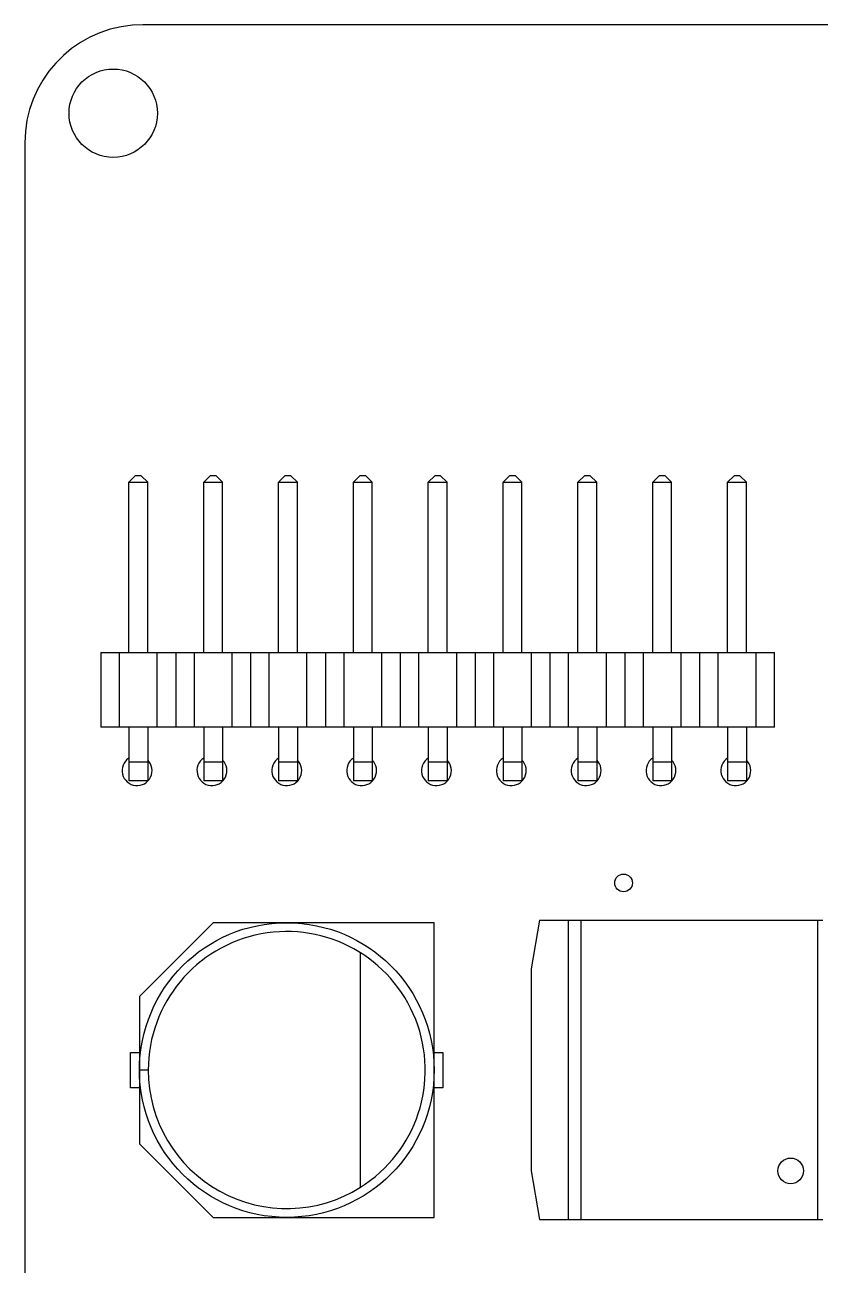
# Model space of a CAD drawing. Header units: millimetres. Extents: x -28 to 252, y 0 to 206.
# Drawn here: x 182.07 to 209.07, y 42.91 to 85 of the extents above; entities that cross this region are included whole.
import ezdxf

# ---------------------------------------------------------------- set-up
doc = ezdxf.new("R2010")
doc.units = ezdxf.units.MM

msp = doc.modelspace()

# ---------------------------------------------------------------- linework, layer by layer
at = {"color": 7, "linetype": 'Continuous', "lineweight": 25}
for p, q in [((186.074, 85), (185.725, 84.985)), ((249.074, 85), (186.074, 85)), ((182.074, 81), (182.074, 3)), ((185.824, 69.7), (185.604, 69.48)), ((185.604, 69.48), (186.244, 69.48)), ((185.604, 63.7), (185.604, 69.48)), ((186.024, 69.7), (185.824, 69.7)), ((186.024, 69.7), (186.244, 69.48)), ((186.244, 63.7), (186.244, 69.48)), ((188.364, 69.7), (188.144, 69.48)), ((188.144, 69.48), (188.784, 69.48)), ((188.144, 63.7), (188.144, 69.48)), ((188.564, 69.7), (188.364, 69.7)), ((188.564, 69.7), (188.784, 69.48)), ((188.784, 63.7), (188.784, 69.48)), ((190.904, 69.7), (190.684, 69.48)), ((190.684, 69.48), (191.324, 69.48)), ((190.684, 63.7), (190.684, 69.48)), ((191.104, 69.7), (190.904, 69.7)), ((191.104, 69.7), (191.324, 69.48)), ((191.324, 63.7), (191.324, 69.48)), ((193.444, 69.7), (193.224, 69.48)), ((193.224, 69.48), (193.864, 69.48)), ((193.224, 63.7), (193.224, 69.48)), ((193.644, 69.7), (193.444, 69.7)), ((193.644, 69.7), (193.864, 69.48)), ((193.864, 63.7), (193.864, 69.48)), ((195.984, 69.7), (195.764, 69.48)), ((195.764, 69.48), (196.404, 69.48)), ((195.764, 63.7), (195.764, 69.48)), ((196.184, 69.7), (195.984, 69.7)), ((196.184, 69.7), (196.404, 69.48)), ((196.404, 63.7), (196.404, 69.48)), ((198.524, 69.7), (198.304, 69.48)), ((198.304, 69.48), (198.944, 69.48)), ((198.304, 63.7), (198.304, 69.48)), ((198.724, 69.7), (198.524, 69.7)), ((198.724, 69.7), (198.944, 69.48)), ((198.944, 63.7), (198.944, 69.48)), ((201.064, 69.7), (200.844, 69.48)), ((200.844, 63.7), (200.844, 69.48)), ((200.844, 69.48), (201.484, 69.48)), ((201.264, 69.7), (201.064, 69.7)), ((201.264, 69.7), (201.484, 69.48)), ((201.484, 63.7), (201.484, 69.48)), ((203.604, 69.7), (203.384, 69.48)), ((203.384, 63.7), (203.384, 69.48)), ((203.384, 69.48), (204.024, 69.48)), ((203.804, 69.7), (203.604, 69.7)), ((203.804, 69.7), (204.024, 69.48)), ((204.024, 63.7), (204.024, 69.48)), ((206.144, 69.7), (205.924, 69.48)), ((205.924, 69.48), (206.564, 69.48)), ((205.924, 63.7), (205.924, 69.48)), ((206.344, 69.7), (206.144, 69.7)), ((206.344, 69.7), (206.564, 69.48)), ((206.564, 63.7), (206.564, 69.48)), ((184.654, 63.7), (184.654, 61.16)), ((184.654, 63.7), (207.514, 63.7)), ((185.289, 61.16), (185.289, 63.7)), ((186.559, 63.7), (186.559, 61.16)), ((187.194, 63.7), (187.194, 61.16)), ((187.829, 61.16), (187.829, 63.7)), ((189.099, 63.7), (189.099, 61.16)), ((189.734, 63.7), (189.734, 61.16)), ((190.369, 61.16), (190.369, 63.7)), ((191.639, 63.7), (191.639, 61.16)), ((192.274, 63.7), (192.274, 61.16)), ((192.909, 61.16), (192.909, 63.7)), ((194.179, 63.7), (194.179, 61.16)), ((194.814, 63.7), (194.814, 61.16)), ((195.449, 61.16), (195.449, 63.7)), ((196.719, 63.7), (196.719, 61.16)), ((197.354, 63.7), (197.354, 61.16)), ((197.989, 61.16), (197.989, 63.7)), ((199.259, 63.7), (199.259, 61.16)), ((199.894, 63.7), (199.894, 61.16)), ((200.529, 61.16), (200.529, 63.7)), ((201.799, 63.7), (201.799, 61.16)), ((202.434, 63.7), (202.434, 61.16)), ((203.069, 61.16), (203.069, 63.7)), ((204.339, 63.7), (204.339, 61.16)), ((204.974, 63.7), (204.974, 61.16)), ((205.609, 61.16), (205.609, 63.7)), ((206.879, 63.7), (206.879, 61.16)), ((207.514, 61.16), (207.514, 63.7)), ((207.514, 61.16), (184.654, 61.16)), ((185.604, 61.16), (185.604, 59.34)), ((186.244, 61.16), (186.244, 59.34)), ((188.144, 61.16), (188.144, 59.34)), ((188.784, 61.16), (188.784, 59.34)), ((190.684, 61.16), (190.684, 59.34)), ((191.324, 61.16), (191.324, 59.34)), ((193.224, 61.16), (193.224, 59.34)), ((193.864, 61.16), (193.864, 59.34)), ((195.764, 61.16), (195.764, 59.34)), ((196.404, 61.16), (196.404, 59.34)), ((198.304, 61.16), (198.304, 59.34)), ((198.944, 61.16), (198.944, 59.34)), ((200.844, 61.16), (200.844, 59.34)), ((201.484, 61.16), (201.484, 59.34)), ((203.384, 61.16), (203.384, 59.34)), ((204.024, 61.16), (204.024, 59.34)), ((205.924, 61.16), (205.924, 59.34)), ((206.564, 61.16), (206.564, 59.34)), ((186.244, 59.98), (185.604, 59.98)), ((188.784, 59.98), (188.144, 59.98)), ((191.324, 59.98), (190.684, 59.98)), ((193.864, 59.98), (193.224, 59.98)), ((196.404, 59.98), (195.764, 59.98)), ((198.944, 59.98), (198.304, 59.98)), ((201.484, 59.98), (200.844, 59.98)), ((204.024, 59.98), (203.384, 59.98)), ((206.564, 59.98), (205.924, 59.98)), ((186.244, 59.34), (185.604, 59.34)), ((188.784, 59.34), (188.144, 59.34)), ((191.324, 59.34), (190.684, 59.34)), ((193.864, 59.34), (193.224, 59.34)), ((196.404, 59.34), (195.764, 59.34)), ((198.944, 59.34), (198.304, 59.34)), ((201.484, 59.34), (200.844, 59.34)), ((204.024, 59.34), (203.384, 59.34)), ((206.564, 59.34), (205.924, 59.34)), ((188.464, 54.53), (185.964, 52.03)), ((195.964, 54.53), (188.464, 54.53)), ((195.964, 44.53), (195.964, 54.53)), ((199.546, 54.621), (199.255, 52.97)), ((199.546, 54.621), (209.161, 54.621)), ((200.525, 44.461), (200.525, 54.621)), ((200.94, 54.621), (200.94, 44.461)), ((208.974, 54.621), (208.974, 44.461)), ((193.464, 45.55), (193.464, 53.51)), ((199.255, 52.97), (199.255, 46.112)), ((185.964, 52.03), (185.964, 47.03)), ((185.664, 48.93), (185.664, 50.13)), ((185.664, 50.13), (185.964, 50.13)), ((195.964, 50.13), (196.264, 50.13)), ((196.264, 50.13), (196.264, 48.93)), ((186.264, 49.53), (185.964, 49.53)), ((185.964, 48.93), (185.664, 48.93)), ((196.264, 48.93), (195.964, 48.93)), ((185.964, 47.03), (188.464, 44.53)), ((199.255, 46.112), (199.546, 44.461)), ((188.464, 44.53), (195.964, 44.53)), ((199.546, 44.461), (209.161, 44.461))]:
    msp.add_line(p, q, dxfattribs=at)
for centre, radius in [((185.074, 82), 1.5), ((202.394, 55.88), 0.3), ((190.964, 49.53), 5), ((208.066, 46.108), 0.435), ((208.066, 46.108), 0.435)]:
    msp.add_circle(centre, radius, dxfattribs=at)
for centre, radius, start, end in [((186.074, 81), 4, 95.0001, 180.0002), ((185.884, 59.69), 0.508, 123.4481, 44.8739), ((188.424, 59.69), 0.508, 123.4481, 44.8739), ((190.964, 59.69), 0.508, 123.4481, 44.8739), ((193.504, 59.69), 0.508, 123.4481, 44.8739), ((196.044, 59.69), 0.508, 123.4481, 44.8739), ((198.584, 59.69), 0.508, 123.4481, 44.8739), ((201.124, 59.69), 0.508, 123.4481, 44.8739), ((203.664, 59.69), 0.508, 123.4481, 44.8739), ((206.204, 59.69), 0.508, 123.4481, 44.8739), ((190.964, 49.53), 4.7, 302.1349, 180), ((190.964, 49.53), 4.7, 180, 302.1349)]:
    msp.add_arc(centre, radius, start, end, dxfattribs=at)

doc.saveas('drawing.dxf')
